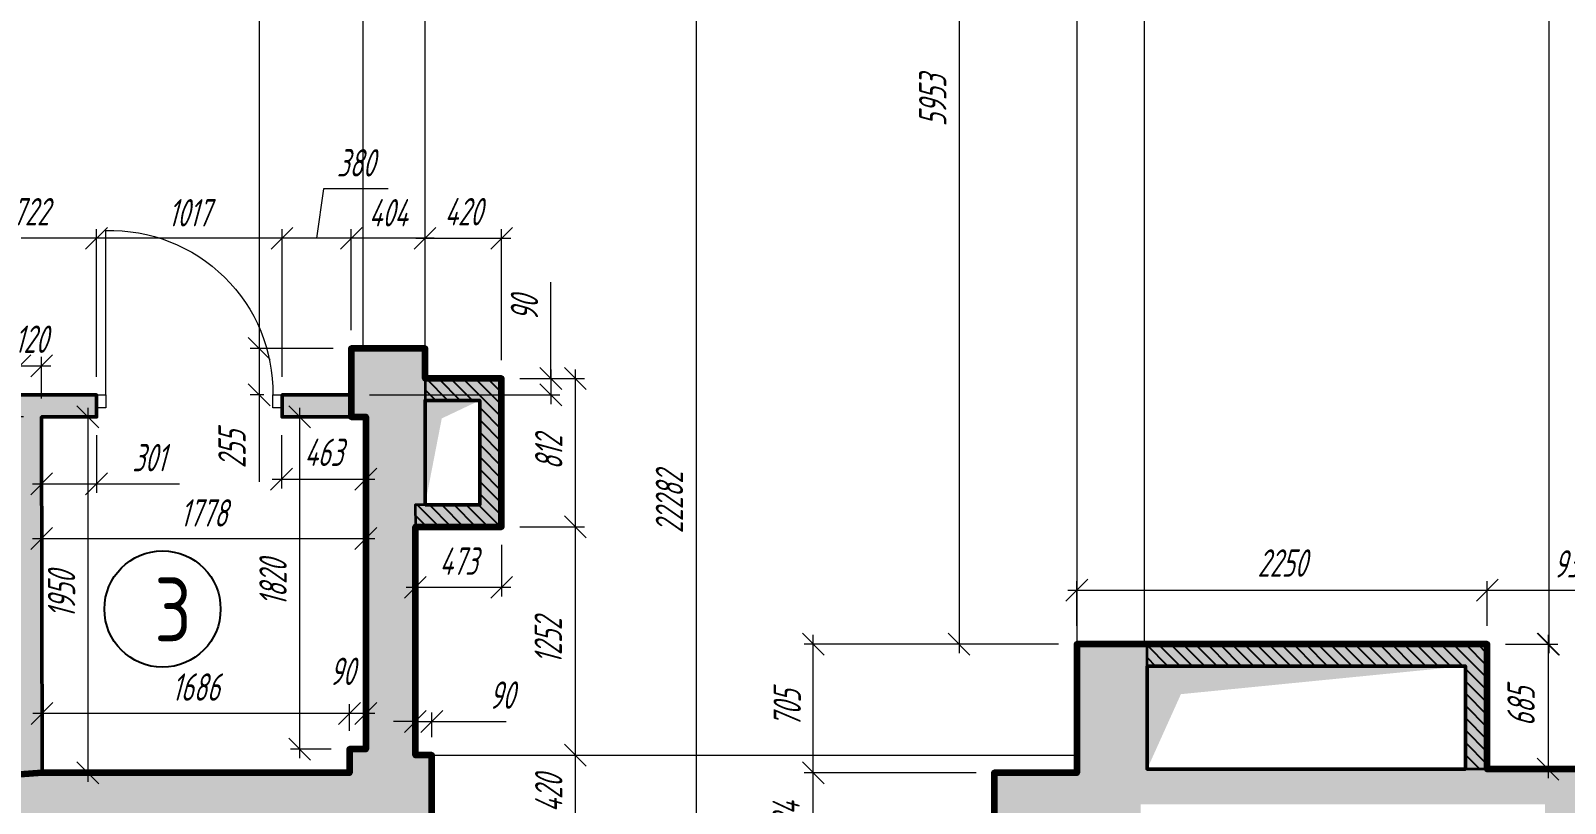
# Model space of a CAD drawing. Header units: millimetres. Extents: x -85477 to 745244, y -3684 to 128206.
# Drawn here: x 553729 to 562143, y 78386 to 82619 of the extents above; entities that cross this region are included whole.
import ezdxf

# ---------------------------------------------------------------- set-up
doc = ezdxf.new("R2010")
doc.units = ezdxf.units.MM
doc.linetypes.add('ACAD_ISO02W100', pattern=[15, 12, -3])
doc.layers.add('РАЗМЕРЫ', color=5, linetype='Continuous', lineweight=15)
doc.layers.add('СТЕНЫ 01', color=7, linetype='Continuous', lineweight=50)
doc.layers.add('ШТРИХОВКА', color=3, linetype='Continuous', transparency=0.5)
doc.styles.add('ism - 01', font='simplex.shx', dxfattribs={"width": 0.62, "oblique": 15, "height": 150})
doc.styles.add('TITLE', font='romant.shx', dxfattribs={"width": 0.8})
doc.dimstyles.new('ism - 01', dxfattribs={"dimtxt": 150, "dimasz": 120, "dimexe": 50, "dimexo": 100, "dimgap": 65, "dimtad": 1, "dimdec": 0, "dimtxsty": 'ism - 01', "dimblk": 'OBLIQUE', "dimcen": 0, "dimdle": 50, "dimadec": 0, "dimazin": 0, "dimtfac": 1, "dimtdec": 0, "dimtmove": 0, "dimatfit": 3, "dimldrblk": 'OBLIQUE', "dimfxl": 1, "dimlwd": -1, "dimlwe": -1, "dimarcsym": 0})

# ---------------------------------------------------------------- blocks, each defined once
blk = doc.blocks.new('_Oblique')
at = {"color": 0, "lineweight": -2}
blk.add_line((-0.5, -0.5), (0.5, 0.5), dxfattribs=at)
blk = doc.blocks.new('*D216')
at = {"layer": 'Defpoints', "color": 0}
for p in [(558020.1, 78553.3), (559012.3, 78553.3), (559012.3, 78029.3)]:
    blk.add_point(p, dxfattribs=at)
at = {"layer": 'РАЗМЕРЫ', "color": 0}
for p, q in [((558020.1, 77979.3), (558020.1, 78603.3)), ((558912.3, 78553.3), (557970.1, 78553.3)), ((558912.3, 78029.3), (557970.1, 78029.3))]:
    blk.add_line(p, q, dxfattribs=at)
at = {"layer": 'РАЗМЕРЫ', "color": 0, "xscale": 120, "yscale": 120, "zscale": 120}
for p, rotation in [((558020.1, 78553.3), 90), ((558020.1, 78029.3), 270)]:
    blk.add_blockref('_Oblique', p, dxfattribs=dict(at, rotation=rotation))
at = {"layer": 'РАЗМЕРЫ', "color": 0, "insert": (557871.2, 78291.3), "char_height": 150, "attachment_point": 5, "rotation": 90, "style": 'ism - 01'}
blk.add_mtext('524', dxfattribs=at)
blk = doc.blocks.new('*D217')
at = {"layer": 'Defpoints', "color": 0}
for p in [(558020.1, 79258.3), (559465.3, 79258.3), (559012.3, 78553.3)]:
    blk.add_point(p, dxfattribs=at)
at = {"layer": 'РАЗМЕРЫ', "color": 0}
for p, q in [((559365.3, 79258.3), (557970.1, 79258.3)), ((558020.1, 78503.3), (558020.1, 79308.3)), ((558912.3, 78553.3), (557970.1, 78553.3))]:
    blk.add_line(p, q, dxfattribs=at)
at = {"layer": 'РАЗМЕРЫ', "color": 0, "xscale": 120, "yscale": 120, "zscale": 120}
for p, rotation in [((558020.1, 79258.3), 90), ((558020.1, 78553.3), 270)]:
    blk.add_blockref('_Oblique', p, dxfattribs=dict(at, rotation=rotation))
at = {"layer": 'РАЗМЕРЫ', "color": 0, "insert": (557877, 78905.8), "char_height": 150, "attachment_point": 5, "rotation": 90, "style": 'ism - 01'}
blk.add_mtext('705', dxfattribs=at)
blk = doc.blocks.new('*D218')
at = {"layer": 'Defpoints', "color": 0}
for p in [(561715.3, 79553.6), (559465.3, 79258.3), (561715.3, 79258.3)]:
    blk.add_point(p, dxfattribs=at)
at = {"layer": 'РАЗМЕРЫ', "color": 0}
for p, q in [((559465.3, 79358.3), (559465.3, 79603.6)), ((561715.3, 79358.3), (561715.3, 79603.6)), ((559415.3, 79553.6), (561765.3, 79553.6))]:
    blk.add_line(p, q, dxfattribs=at)
at = {"layer": 'РАЗМЕРЫ', "color": 0, "xscale": 120, "yscale": 120, "zscale": 120, "rotation": 180}
blk.add_blockref('_Oblique', (559465.3, 79553.6), dxfattribs=at)
at = {"layer": 'РАЗМЕРЫ', "color": 0, "xscale": 120, "yscale": 120, "zscale": 120}
blk.add_blockref('_Oblique', (561715.3, 79553.6), dxfattribs=at)
at = {"layer": 'РАЗМЕРЫ', "color": 0, "insert": (560590.3, 79702.5), "char_height": 150, "attachment_point": 5, "style": 'ism - 01'}
blk.add_mtext('2250', dxfattribs=at)
blk = doc.blocks.new('*D219')
at = {"layer": 'Defpoints', "color": 0}
for p in [(562654.3, 79553.6), (561715.3, 79258.3), (562654.3, 78708.3)]:
    blk.add_point(p, dxfattribs=at)
at = {"layer": 'РАЗМЕРЫ', "color": 0}
for p, q in [((561715.3, 79358.3), (561715.3, 79603.6)), ((562654.3, 78808.3), (562654.3, 79603.6)), ((561665.3, 79553.6), (562704.3, 79553.6))]:
    blk.add_line(p, q, dxfattribs=at)
at = {"layer": 'РАЗМЕРЫ', "color": 0, "xscale": 120, "yscale": 120, "zscale": 120, "rotation": 180}
blk.add_blockref('_Oblique', (561715.3, 79553.6), dxfattribs=at)
at = {"layer": 'РАЗМЕРЫ', "color": 0, "xscale": 120, "yscale": 120, "zscale": 120}
blk.add_blockref('_Oblique', (562654.3, 79553.6), dxfattribs=at)
at = {"layer": 'РАЗМЕРЫ', "color": 0, "insert": (562184.8, 79697.9), "char_height": 150, "attachment_point": 5, "style": 'ism - 01'}
blk.add_mtext('939', dxfattribs=at)
blk = doc.blocks.new('*D220')
at = {"layer": 'Defpoints', "color": 0}
for p in [(561715.3, 79258.3), (561715.3, 78573.3), (562048.1, 78573.3)]:
    blk.add_point(p, dxfattribs=at)
at = {"layer": 'РАЗМЕРЫ', "color": 0}
for p, q in [((561815.3, 79258.3), (562098.1, 79258.3)), ((562048.1, 79308.3), (562048.1, 78523.3)), ((561815.3, 78573.3), (562098.1, 78573.3))]:
    blk.add_line(p, q, dxfattribs=at)
at = {"layer": 'РАЗМЕРЫ', "color": 0, "xscale": 120, "yscale": 120, "zscale": 120}
for p, rotation in [((562048.1, 79258.3), 90), ((562048.1, 78573.3), 270)]:
    blk.add_blockref('_Oblique', p, dxfattribs=dict(at, rotation=rotation))
at = {"layer": 'РАЗМЕРЫ', "color": 0, "insert": (561900.7, 78915.8), "char_height": 150, "attachment_point": 5, "rotation": 90, "style": 'ism - 01'}
blk.add_mtext('685', dxfattribs=at)
blk = doc.blocks.new('*D244')
at = {"layer": 'Defpoints', "color": 0}
for p in [(555928.3, 78649.3), (556715.5, 78649.3), (555928.3, 78229.3)]:
    blk.add_point(p, dxfattribs=at)
at = {"layer": 'РАЗМЕРЫ', "color": 0}
for p, q in [((556715.5, 78179.3), (556715.5, 78699.3)), ((556028.3, 78649.3), (556765.5, 78649.3)), ((556028.3, 78229.3), (556765.5, 78229.3))]:
    blk.add_line(p, q, dxfattribs=at)
at = {"layer": 'РАЗМЕРЫ', "color": 0, "xscale": 120, "yscale": 120, "zscale": 120}
for p, rotation in [((556715.5, 78649.3), 90), ((556715.5, 78229.3), 270)]:
    blk.add_blockref('_Oblique', p, dxfattribs=dict(at, rotation=rotation))
at = {"layer": 'РАЗМЕРЫ', "color": 0, "insert": (556569.7, 78439.3), "char_height": 150, "attachment_point": 5, "rotation": 90, "style": 'ism - 01'}
blk.add_mtext('420', dxfattribs=at)
blk = doc.blocks.new('*D245')
at = {"layer": 'Defpoints', "color": 0}
for p in [(555928.3, 78834.5), (555838.3, 78649.3), (555928.3, 78649.3)]:
    blk.add_point(p, dxfattribs=at)
at = {"layer": 'РАЗМЕРЫ', "color": 0}
for p, q in [((555838.3, 78834.5), (555718.3, 78834.5)), ((555838.3, 78749.3), (555838.3, 78884.5)), ((555838.3, 78834.5), (555928.3, 78834.5)), ((555928.3, 78749.3), (555928.3, 78884.5)), ((555928.3, 78834.5), (556335.8, 78834.5))]:
    blk.add_line(p, q, dxfattribs=at)
at = {"layer": 'РАЗМЕРЫ', "color": 0, "xscale": 120, "yscale": 120, "zscale": 120}
blk.add_blockref('_Oblique', (555838.3, 78834.5), dxfattribs=at)
at = {"layer": 'РАЗМЕРЫ', "color": 0, "xscale": 120, "yscale": 120, "zscale": 120, "rotation": 180}
blk.add_blockref('_Oblique', (555928.3, 78834.5), dxfattribs=at)
at = {"layer": 'РАЗМЕРЫ', "color": 0, "insert": (556312, 78978.9), "char_height": 150, "attachment_point": 5, "style": 'ism - 01'}
blk.add_mtext('90', dxfattribs=at)
blk = doc.blocks.new('*D246')
at = {"layer": 'Defpoints', "color": 0}
for p in [(556311.3, 79901.3), (556715.5, 79901.3), (555928.3, 78649.3)]:
    blk.add_point(p, dxfattribs=at)
at = {"layer": 'РАЗМЕРЫ', "color": 0}
for p, q in [((556715.5, 78599.3), (556715.5, 79951.3)), ((556411.3, 79901.3), (556765.5, 79901.3)), ((556028.3, 78649.3), (556765.5, 78649.3))]:
    blk.add_line(p, q, dxfattribs=at)
at = {"layer": 'РАЗМЕРЫ', "color": 0, "xscale": 120, "yscale": 120, "zscale": 120}
for p, rotation in [((556715.5, 79901.3), 90), ((556715.5, 78649.3), 270)]:
    blk.add_blockref('_Oblique', p, dxfattribs=dict(at, rotation=rotation))
at = {"layer": 'РАЗМЕРЫ', "color": 0, "insert": (556566.6, 79275.3), "char_height": 150, "attachment_point": 5, "rotation": 90, "style": 'ism - 01'}
blk.add_mtext('1252', dxfattribs=at)
blk = doc.blocks.new('*D247')
at = {"layer": 'Defpoints', "color": 0}
for p in [(555838.3, 79901.3), (556311.3, 79901.3), (556311.3, 79569.6)]:
    blk.add_point(p, dxfattribs=at)
at = {"layer": 'РАЗМЕРЫ', "color": 0}
for p, q in [((555838.3, 79801.3), (555838.3, 79519.6)), ((556311.3, 79801.3), (556311.3, 79519.6)), ((555788.3, 79569.6), (556361.3, 79569.6))]:
    blk.add_line(p, q, dxfattribs=at)
at = {"layer": 'РАЗМЕРЫ', "color": 0, "xscale": 120, "yscale": 120, "zscale": 120, "rotation": 180}
blk.add_blockref('_Oblique', (555838.3, 79569.6), dxfattribs=at)
at = {"layer": 'РАЗМЕРЫ', "color": 0, "xscale": 120, "yscale": 120, "zscale": 120}
blk.add_blockref('_Oblique', (556311.3, 79569.6), dxfattribs=at)
at = {"layer": 'РАЗМЕРЫ', "color": 0, "insert": (556074.8, 79712.7), "char_height": 150, "attachment_point": 5, "style": 'ism - 01'}
blk.add_mtext('473', dxfattribs=at)
blk = doc.blocks.new('*D248')
at = {"layer": 'Defpoints', "color": 0}
for p in [(556311.3, 80713.3), (556715.5, 80713.3), (556311.3, 79901.3)]:
    blk.add_point(p, dxfattribs=at)
at = {"layer": 'РАЗМЕРЫ', "color": 0}
for p, q in [((556411.3, 80713.3), (556765.5, 80713.3)), ((556715.5, 79851.3), (556715.5, 80763.3)), ((556411.3, 79901.3), (556765.5, 79901.3))]:
    blk.add_line(p, q, dxfattribs=at)
at = {"layer": 'РАЗМЕРЫ', "color": 0, "xscale": 120, "yscale": 120, "zscale": 120}
for p, rotation in [((556715.5, 80713.3), 90), ((556715.5, 79901.3), 270)]:
    blk.add_blockref('_Oblique', p, dxfattribs=dict(at, rotation=rotation))
at = {"layer": 'РАЗМЕРЫ', "color": 0, "insert": (556569.7, 80307.3), "char_height": 150, "attachment_point": 5, "rotation": 90, "style": 'ism - 01'}
blk.add_mtext('812', dxfattribs=at)
blk = doc.blocks.new('*D249')
at = {"layer": 'Defpoints', "color": 0}
for p in [(556311.3, 80713.3), (555487.3, 80623.3), (556580.8, 80623.3)]:
    blk.add_point(p, dxfattribs=at)
at = {"layer": 'РАЗМЕРЫ', "color": 0}
for p, q in [((556580.8, 80713.3), (556580.8, 81240.8)), ((556411.3, 80713.3), (556630.8, 80713.3)), ((556580.8, 80763.3), (556580.8, 80573.3)), ((555587.3, 80623.3), (556630.8, 80623.3))]:
    blk.add_line(p, q, dxfattribs=at)
at = {"layer": 'РАЗМЕРЫ', "color": 0, "xscale": 120, "yscale": 120, "zscale": 120}
for p, rotation in [((556580.8, 80713.3), 270), ((556580.8, 80623.3), 90)]:
    blk.add_blockref('_Oblique', p, dxfattribs=dict(at, rotation=rotation))
at = {"layer": 'РАЗМЕРЫ', "color": 0, "insert": (556436.5, 81097.1), "char_height": 150, "attachment_point": 5, "rotation": 90, "style": 'ism - 01'}
blk.add_mtext('90', dxfattribs=at)
blk = doc.blocks.new('*D250')
at = {"layer": 'Defpoints', "color": 0}
for p in [(556311.3, 81481.3), (555891.3, 80713.3), (556311.3, 80713.3)]:
    blk.add_point(p, dxfattribs=at)
at = {"layer": 'РАЗМЕРЫ', "color": 0}
for p, q in [((555891.3, 80813.3), (555891.3, 81531.3)), ((556311.3, 80813.3), (556311.3, 81531.3)), ((555841.3, 81481.3), (556361.3, 81481.3))]:
    blk.add_line(p, q, dxfattribs=at)
at = {"layer": 'РАЗМЕРЫ', "color": 0, "xscale": 120, "yscale": 120, "zscale": 120, "rotation": 180}
blk.add_blockref('_Oblique', (555891.3, 81481.3), dxfattribs=at)
at = {"layer": 'РАЗМЕРЫ', "color": 0, "xscale": 120, "yscale": 120, "zscale": 120}
blk.add_blockref('_Oblique', (556311.3, 81481.3), dxfattribs=at)
at = {"layer": 'РАЗМЕРЫ', "color": 0, "insert": (556101.3, 81627.1), "char_height": 150, "attachment_point": 5, "style": 'ism - 01'}
blk.add_mtext('420', dxfattribs=at)
blk = doc.blocks.new('*D251')
at = {"layer": 'Defpoints', "color": 0}
for p in [(555487.3, 81481.3), (555487.3, 80878.3), (555891.3, 80878.3)]:
    blk.add_point(p, dxfattribs=at)
at = {"layer": 'РАЗМЕРЫ', "color": 0}
for p, q in [((555487.3, 80978.3), (555487.3, 81531.3)), ((555891.3, 80978.3), (555891.3, 81531.3)), ((555941.3, 81481.3), (555437.3, 81481.3))]:
    blk.add_line(p, q, dxfattribs=at)
at = {"layer": 'РАЗМЕРЫ', "color": 0, "xscale": 120, "yscale": 120, "zscale": 120, "rotation": 180}
blk.add_blockref('_Oblique', (555487.3, 81481.3), dxfattribs=at)
at = {"layer": 'РАЗМЕРЫ', "color": 0, "xscale": 120, "yscale": 120, "zscale": 120}
blk.add_blockref('_Oblique', (555891.3, 81481.3), dxfattribs=at)
at = {"layer": 'РАЗМЕРЫ', "color": 0, "insert": (555689.3, 81621.3), "char_height": 150, "attachment_point": 5, "style": 'ism - 01'}
blk.add_mtext('404', dxfattribs=at)
blk = doc.blocks.new('*D252')
at = {"layer": 'Defpoints', "color": 0}
for p in [(555107.3, 81481.3), (555487.3, 80878.3), (555107.3, 80623.3)]:
    blk.add_point(p, dxfattribs=at)
at = {"layer": 'РАЗМЕРЫ', "color": 0}
for p, q in [((555335.2, 81751.7), (555297.3, 81481.3)), ((555688.5, 81751.7), (555335.2, 81751.7)), ((555107.3, 80723.3), (555107.3, 81531.3)), ((555487.3, 80978.3), (555487.3, 81531.3)), ((555537.3, 81481.3), (555057.3, 81481.3))]:
    blk.add_line(p, q, dxfattribs=at)
at = {"layer": 'РАЗМЕРЫ', "color": 0, "xscale": 120, "yscale": 120, "zscale": 120, "rotation": 180}
blk.add_blockref('_Oblique', (555107.3, 81481.3), dxfattribs=at)
at = {"layer": 'РАЗМЕРЫ', "color": 0, "xscale": 120, "yscale": 120, "zscale": 120}
blk.add_blockref('_Oblique', (555487.3, 81481.3), dxfattribs=at)
at = {"layer": 'РАЗМЕРЫ', "color": 0, "insert": (555511.8, 81894.8), "char_height": 150, "attachment_point": 5, "style": 'ism - 01'}
blk.add_mtext('380', dxfattribs=at)
blk = doc.blocks.new('*D253')
at = {"layer": 'Defpoints', "color": 0}
for p in [(554090.6, 81481.3), (554090.6, 80623.3), (555107.3, 80623.3)]:
    blk.add_point(p, dxfattribs=at)
at = {"layer": 'РАЗМЕРЫ', "color": 0}
for p, q in [((554090.6, 80723.3), (554090.6, 81531.3)), ((555107.3, 80723.3), (555107.3, 81531.3)), ((555157.3, 81481.3), (554040.6, 81481.3))]:
    blk.add_line(p, q, dxfattribs=at)
at = {"layer": 'РАЗМЕРЫ', "color": 0, "xscale": 120, "yscale": 120, "zscale": 120, "rotation": 180}
blk.add_blockref('_Oblique', (554090.6, 81481.3), dxfattribs=at)
at = {"layer": 'РАЗМЕРЫ', "color": 0, "xscale": 120, "yscale": 120, "zscale": 120}
blk.add_blockref('_Oblique', (555107.3, 81481.3), dxfattribs=at)
at = {"layer": 'РАЗМЕРЫ', "color": 0, "insert": (554599, 81621.3), "char_height": 150, "attachment_point": 5, "style": 'ism - 01'}
blk.add_mtext('1017', dxfattribs=at)
blk = doc.blocks.new('*D254')
at = {"layer": 'Defpoints', "color": 0}
for p in [(553368.3, 81481.3), (553368.3, 80623.3), (554090.6, 80623.3)]:
    blk.add_point(p, dxfattribs=at)
at = {"layer": 'РАЗМЕРЫ', "color": 0}
for p, q in [((553368.3, 80723.3), (553368.3, 81531.3)), ((554090.6, 80723.3), (554090.6, 81531.3)), ((554140.6, 81481.3), (553318.3, 81481.3))]:
    blk.add_line(p, q, dxfattribs=at)
at = {"layer": 'РАЗМЕРЫ', "color": 0, "xscale": 120, "yscale": 120, "zscale": 120, "rotation": 180}
blk.add_blockref('_Oblique', (553368.3, 81481.3), dxfattribs=at)
at = {"layer": 'РАЗМЕРЫ', "color": 0, "xscale": 120, "yscale": 120, "zscale": 120}
blk.add_blockref('_Oblique', (554090.6, 81481.3), dxfattribs=at)
at = {"layer": 'РАЗМЕРЫ', "color": 0, "insert": (553729.5, 81627.1), "char_height": 150, "attachment_point": 5, "style": 'ism - 01'}
blk.add_mtext('722', dxfattribs=at)
blk = doc.blocks.new('*D303')
at = {"layer": 'Defpoints', "color": 0}
for p in [(555551.3, 85209.3), (554981.9, 80878.3), (555487.3, 80878.3)]:
    blk.add_point(p, dxfattribs=at)
at = {"layer": 'РАЗМЕРЫ', "color": 0}
for p, q in [((554981.9, 85259.3), (554981.9, 80828.3)), ((555451.3, 85209.3), (554931.9, 85209.3)), ((555387.3, 80878.3), (554931.9, 80878.3))]:
    blk.add_line(p, q, dxfattribs=at)
at = {"layer": 'РАЗМЕРЫ', "color": 0, "xscale": 120, "yscale": 120, "zscale": 120}
for p, rotation in [((554981.9, 85209.3), 90), ((554981.9, 80878.3), 270)]:
    blk.add_blockref('_Oblique', p, dxfattribs=dict(at, rotation=rotation))
at = {"layer": 'РАЗМЕРЫ', "color": 0, "insert": (554838.8, 83043.8), "char_height": 150, "attachment_point": 5, "rotation": 90, "style": 'ism - 01'}
blk.add_mtext('4331', dxfattribs=at)
blk = doc.blocks.new('*D304')
at = {"layer": 'Defpoints', "color": 0}
for p in [(555487.3, 80878.3), (554981.9, 80623.3), (555107.3, 80623.3)]:
    blk.add_point(p, dxfattribs=at)
at = {"layer": 'РАЗМЕРЫ', "color": 0}
for p, q in [((555387.3, 80878.3), (554931.9, 80878.3)), ((554981.9, 80928.3), (554981.9, 80623.3)), ((555007.3, 80623.3), (554931.9, 80623.3)), ((554981.9, 80623.3), (554981.9, 80148))]:
    blk.add_line(p, q, dxfattribs=at)
at = {"layer": 'РАЗМЕРЫ', "color": 0, "xscale": 120, "yscale": 120, "zscale": 120}
for p, rotation in [((554981.9, 80878.3), 90), ((554981.9, 80623.3), 270)]:
    blk.add_blockref('_Oblique', p, dxfattribs=dict(at, rotation=rotation))
at = {"layer": 'РАЗМЕРЫ', "color": 0, "insert": (554833, 80325.7), "char_height": 150, "attachment_point": 5, "rotation": 90, "style": 'ism - 01'}
blk.add_mtext('255', dxfattribs=at)
blk = doc.blocks.new('*D305')
at = {"layer": 'Defpoints', "color": 0}
for p in [(559432.3, 85211.3), (558819.1, 79258.3), (559465.3, 79258.3)]:
    blk.add_point(p, dxfattribs=at)
at = {"layer": 'РАЗМЕРЫ', "color": 0}
for p, q in [((558819.1, 85261.3), (558819.1, 79208.3)), ((559332.3, 85211.3), (558769.1, 85211.3)), ((559365.3, 79258.3), (558769.1, 79258.3))]:
    blk.add_line(p, q, dxfattribs=at)
at = {"layer": 'РАЗМЕРЫ', "color": 0, "xscale": 120, "yscale": 120, "zscale": 120}
for p, rotation in [((558819.1, 85211.3), 90), ((558819.1, 79258.3), 270)]:
    blk.add_blockref('_Oblique', p, dxfattribs=dict(at, rotation=rotation))
at = {"layer": 'РАЗМЕРЫ', "color": 0, "insert": (558674.8, 82234.8), "char_height": 150, "attachment_point": 5, "rotation": 90, "style": 'ism - 01'}
blk.add_mtext('5953', dxfattribs=at)
blk = doc.blocks.new('*D528')
at = {"layer": 'Defpoints', "color": 0}
for p in [(559071.3, 91175.3), (557377.1, 68893.3), (558470.3, 68893.3)]:
    blk.add_point(p, dxfattribs=at)
at = {"layer": 'РАЗМЕРЫ', "color": 0, "linetype": 'Continuous'}
for p, q in [((557377.1, 91225.3), (557377.1, 68843.3)), ((558971.3, 91175.3), (557327.1, 91175.3)), ((558370.3, 68893.3), (557327.1, 68893.3))]:
    blk.add_line(p, q, dxfattribs=at)
at = {"layer": 'РАЗМЕРЫ', "color": 0, "xscale": 120, "yscale": 120, "zscale": 120}
for p, rotation in [((557377.1, 91175.3), 90), ((557377.1, 68893.3), 270)]:
    blk.add_blockref('_Oblique', p, dxfattribs=dict(at, rotation=rotation))
at = {"layer": 'РАЗМЕРЫ', "color": 0, "insert": (557231.3, 80034.3), "char_height": 150, "attachment_point": 5, "rotation": 90, "style": 'ism - 01'}
blk.add_mtext('22282', dxfattribs=at)
blk = doc.blocks.new('*D607')
at = {"layer": 'Defpoints', "color": 0}
for p in [(555237.9, 80503.3), (555204, 78683.3), (555477.3, 78683.3)]:
    blk.add_point(p, dxfattribs=at)
at = {"layer": 'РАЗМЕРЫ', "color": 0, "linetype": 'Continuous'}
for p, q in [((555204, 80553.3), (555204, 78633.3)), ((555137.9, 80503.3), (555154, 80503.3)), ((555377.3, 78683.3), (555154, 78683.3))]:
    blk.add_line(p, q, dxfattribs=at)
at = {"layer": 'РАЗМЕРЫ', "color": 0, "xscale": 120, "yscale": 120, "zscale": 120}
for p, rotation in [((555204, 80503.3), 90), ((555204, 78683.3), 270)]:
    blk.add_blockref('_Oblique', p, dxfattribs=dict(at, rotation=rotation))
at = {"layer": 'РАЗМЕРЫ', "color": 0, "insert": (555058.2, 79593.3), "char_height": 150, "attachment_point": 5, "rotation": 90, "style": 'ism - 01'}
blk.add_mtext('1820', dxfattribs=at)
blk = doc.blocks.new('*D608')
at = {"layer": 'Defpoints', "color": 0}
for p in [(555477.3, 78878.7), (555477.3, 78682.9), (555567, 78683.3)]:
    blk.add_point(p, dxfattribs=at)
at = {"layer": 'РАЗМЕРЫ', "color": 0, "linetype": 'Continuous'}
for p, q in [((555477.3, 78782.9), (555477.3, 78928.7)), ((555567, 78783.3), (555567, 78928.7)), ((555617, 78878.7), (555427.3, 78878.7))]:
    blk.add_line(p, q, dxfattribs=at)
at = {"layer": 'РАЗМЕРЫ', "color": 0, "xscale": 120, "yscale": 120, "zscale": 120}
blk.add_blockref('_Oblique', (555477.3, 78878.7), dxfattribs=at)
at = {"layer": 'РАЗМЕРЫ', "color": 0, "xscale": 120, "yscale": 120, "zscale": 120, "rotation": 180}
blk.add_blockref('_Oblique', (555567, 78878.7), dxfattribs=at)
at = {"layer": 'РАЗМЕРЫ', "color": 0, "insert": (555437, 79109.5), "char_height": 150, "attachment_point": 5, "style": 'ism - 01'}
blk.add_mtext('90', dxfattribs=at)
blk = doc.blocks.new('*D609')
at = {"layer": 'Defpoints', "color": 0}
for p in [(553791.3, 78878.7), (553791.3, 78681.2), (555477.3, 78682.9)]:
    blk.add_point(p, dxfattribs=at)
at = {"layer": 'РАЗМЕРЫ', "color": 0, "linetype": 'Continuous'}
for p, q in [((553791.3, 78781.2), (553791.3, 78928.7)), ((555477.3, 78782.9), (555477.3, 78928.7)), ((555527.3, 78878.7), (553741.3, 78878.7))]:
    blk.add_line(p, q, dxfattribs=at)
at = {"layer": 'РАЗМЕРЫ', "color": 0, "xscale": 120, "yscale": 120, "zscale": 120, "rotation": 180}
blk.add_blockref('_Oblique', (553791.3, 78878.7), dxfattribs=at)
at = {"layer": 'РАЗМЕРЫ', "color": 0, "xscale": 120, "yscale": 120, "zscale": 120}
blk.add_blockref('_Oblique', (555477.3, 78878.7), dxfattribs=at)
at = {"layer": 'РАЗМЕРЫ', "color": 0, "insert": (554634.3, 79023), "char_height": 150, "attachment_point": 5, "style": 'ism - 01'}
blk.add_mtext('1686', dxfattribs=at)
blk = doc.blocks.new('*D610')
at = {"layer": 'Defpoints', "color": 0}
for p in [(553789.5, 80503), (554090.6, 80503.3), (554090.6, 80136.7)]:
    blk.add_point(p, dxfattribs=at)
at = {"layer": 'РАЗМЕРЫ', "color": 0, "linetype": 'Continuous'}
for p, q in [((553789.5, 80403), (553789.5, 80086.7)), ((554090.6, 80403.3), (554090.6, 80086.7)), ((553739.5, 80136.7), (554090.6, 80136.7)), ((554090.6, 80136.7), (554545.2, 80136.7))]:
    blk.add_line(p, q, dxfattribs=at)
at = {"layer": 'РАЗМЕРЫ', "color": 0, "xscale": 120, "yscale": 120, "zscale": 120, "rotation": 180}
blk.add_blockref('_Oblique', (553789.5, 80136.7), dxfattribs=at)
at = {"layer": 'РАЗМЕРЫ', "color": 0, "xscale": 120, "yscale": 120, "zscale": 120}
blk.add_blockref('_Oblique', (554090.6, 80136.7), dxfattribs=at)
at = {"layer": 'РАЗМЕРЫ', "color": 0, "insert": (554377.9, 80279.8), "char_height": 150, "attachment_point": 5, "style": 'ism - 01'}
blk.add_mtext('301', dxfattribs=at)
blk = doc.blocks.new('*D611')
at = {"layer": 'Defpoints', "color": 0}
for p in [(555104, 80503.3), (555567, 80503.3), (555567, 80161.7)]:
    blk.add_point(p, dxfattribs=at)
at = {"layer": 'РАЗМЕРЫ', "color": 0, "linetype": 'Continuous'}
for p, q in [((555104, 80403.3), (555104, 80111.7)), ((555567, 80403.3), (555567, 80111.7)), ((555054, 80161.7), (555617, 80161.7))]:
    blk.add_line(p, q, dxfattribs=at)
at = {"layer": 'РАЗМЕРЫ', "color": 0, "xscale": 120, "yscale": 120, "zscale": 120, "rotation": 180}
blk.add_blockref('_Oblique', (555104, 80161.7), dxfattribs=at)
at = {"layer": 'РАЗМЕРЫ', "color": 0, "xscale": 120, "yscale": 120, "zscale": 120}
blk.add_blockref('_Oblique', (555567, 80161.7), dxfattribs=at)
at = {"layer": 'РАЗМЕРЫ', "color": 0, "insert": (555335.5, 80309.1), "char_height": 150, "attachment_point": 5, "style": 'ism - 01'}
blk.add_mtext('463', dxfattribs=at)
blk = doc.blocks.new('*D612')
at = {"layer": 'Defpoints', "color": 0}
for p in [(553789.5, 80503.3), (553602.4, 78543.3), (553669.5, 78543.3)]:
    blk.add_point(p, dxfattribs=at)
at = {"layer": 'РАЗМЕРЫ', "color": 0, "linetype": 'Continuous'}
for p, q in [((553602.4, 80553.3), (553602.4, 78493.3)), ((553689.5, 80503.3), (553552.4, 80503.3)), ((553569.5, 78543.3), (553552.4, 78543.3))]:
    blk.add_line(p, q, dxfattribs=at)
at = {"layer": 'РАЗМЕРЫ', "color": 0, "xscale": 120, "yscale": 120, "zscale": 120}
for p, rotation in [((553602.4, 80503.3), 90), ((553602.4, 78543.3), 270)]:
    blk.add_blockref('_Oblique', p, dxfattribs=dict(at, rotation=rotation))
at = {"layer": 'РАЗМЕРЫ', "color": 0, "insert": (553453.7, 79315.9), "char_height": 150, "attachment_point": 5, "rotation": 90, "style": 'ism - 01'}
blk.add_mtext('1960', dxfattribs=at)
blk = doc.blocks.new('*D616')
at = {"layer": 'Defpoints', "color": 0}
for p in [(553789.5, 80503), (553791.5, 78553.2), (554042.8, 78553.2)]:
    blk.add_point(p, dxfattribs=at)
at = {"layer": 'РАЗМЕРЫ', "color": 0, "linetype": 'Continuous'}
for p, q in [((554042.8, 80553), (554042.8, 78503.2)), ((553889.5, 80503), (554092.8, 80503)), ((553891.5, 78553.2), (554092.8, 78553.2))]:
    blk.add_line(p, q, dxfattribs=at)
at = {"layer": 'РАЗМЕРЫ', "color": 0, "xscale": 120, "yscale": 120, "zscale": 120}
for p, rotation in [((554042.8, 80503), 90), ((554042.8, 78553.2), 270)]:
    blk.add_blockref('_Oblique', p, dxfattribs=dict(at, rotation=rotation))
at = {"layer": 'РАЗМЕРЫ', "color": 0, "insert": (553898.5, 79528.1), "char_height": 150, "attachment_point": 5, "rotation": 90, "style": 'ism - 01'}
blk.add_mtext('1950', dxfattribs=at)
blk = doc.blocks.new('*D716')
at = {"layer": 'Defpoints', "color": 0}
for p in [(553789.5, 80783), (553669.5, 80503.3), (553789.5, 80503.5)]:
    blk.add_point(p, dxfattribs=at)
at = {"layer": 'РАЗМЕРЫ', "color": 0}
for p, q in [((553619.5, 80783), (553839.5, 80783)), ((553669.5, 80603.3), (553669.5, 80833)), ((553789.5, 80603.5), (553789.5, 80833))]:
    blk.add_line(p, q, dxfattribs=at)
at = {"layer": 'РАЗМЕРЫ', "color": 0, "xscale": 120, "yscale": 120, "zscale": 120}
blk.add_blockref('_Oblique', (553669.5, 80783), dxfattribs=at)
at = {"layer": 'РАЗМЕРЫ', "color": 0, "xscale": 120, "yscale": 120, "zscale": 120, "rotation": 180}
blk.add_blockref('_Oblique', (553789.5, 80783), dxfattribs=at)
at = {"layer": 'РАЗМЕРЫ', "color": 0, "insert": (553731.7, 80928.8), "char_height": 150, "attachment_point": 5, "style": 'ism - 01'}
blk.add_mtext('120', dxfattribs=at)
blk = doc.blocks.new('*D760')
at = {"layer": 'Defpoints', "color": 0}
for p in [(553789.5, 80503), (555567, 80503), (555567, 79837)]:
    blk.add_point(p, dxfattribs=at)
at = {"layer": 'РАЗМЕРЫ', "color": 0}
for p, q in [((553789.5, 80403), (553789.5, 79787)), ((555567, 80403), (555567, 79787)), ((553739.5, 79837), (555617, 79837))]:
    blk.add_line(p, q, dxfattribs=at)
at = {"layer": 'РАЗМЕРЫ', "color": 0, "xscale": 120, "yscale": 120, "zscale": 120, "rotation": 180}
blk.add_blockref('_Oblique', (553789.5, 79837), dxfattribs=at)
at = {"layer": 'РАЗМЕРЫ', "color": 0, "xscale": 120, "yscale": 120, "zscale": 120}
blk.add_blockref('_Oblique', (555567, 79837), dxfattribs=at)
at = {"layer": 'РАЗМЕРЫ', "color": 0, "insert": (554678.2, 79977), "char_height": 150, "attachment_point": 5, "style": 'ism - 01'}
blk.add_mtext('1778', dxfattribs=at)
blk = doc.blocks.new('*D763')
at = {"layer": 'Defpoints', "color": 0}
for p in [(562321.3, 91173.3), (561715.3, 79258.3), (562052, 79258.3)]:
    blk.add_point(p, dxfattribs=at)
at = {"layer": 'РАЗМЕРЫ', "color": 0}
for p, q in [((562052, 91223.3), (562052, 79208.3)), ((562221.3, 91173.3), (562002, 91173.3)), ((561815.3, 79258.3), (562102, 79258.3))]:
    blk.add_line(p, q, dxfattribs=at)
at = {"layer": 'РАЗМЕРЫ', "color": 0, "xscale": 120, "yscale": 120, "zscale": 120}
for p, rotation in [((562052, 91173.3), 90), ((562052, 79258.3), 270)]:
    blk.add_blockref('_Oblique', p, dxfattribs=dict(at, rotation=rotation))
at = {"layer": 'РАЗМЕРЫ', "color": 0, "insert": (561907.6, 85215.8), "char_height": 150, "attachment_point": 5, "rotation": 90, "style": 'ism - 01'}
blk.add_mtext('11915', dxfattribs=at)

msp = doc.modelspace()

# ---------------------------------------------------------------- hatches: boundary and pattern name
h = msp.add_hatch()
h.set_pattern_fill('ANSI31', color=4, scale=15, angle=90, style=0)
h.paths.add_polyline_path([(555891.3, 80713.3), (555891.3, 80593.3), (556191.3, 80593.3), (556191.3, 80021.3), (555837.2, 80021.3), (555838.3, 79901.3), (556311.3, 79901.3), (556311.3, 80713.3)])
h = msp.add_hatch()
h.set_pattern_fill('ANSI31', color=4, scale=15, angle=90, style=0)
h.paths.add_polyline_path([(559850.3, 79138.3), (559850.3, 79258.3), (561715.3, 79258.3), (561715.3, 78573.3), (561595.3, 78573.3), (561595.3, 79138.3)])
at = {"layer": 'ШТРИХОВКА', "true_color": 0x000000}
h = msp.add_hatch(dxfattribs=at)
h.set_pattern_fill('ANSI35', color=18, scale=25)
h.paths.add_polyline_path([(555891.3, 80021.3), (556191.3, 80021.3), (556191.3, 80593.3), (555891.3, 80593.3)], flags=16)
h.paths.add_polyline_path([(552264.3, 76160.3), (551980.3, 76160.3), (551980.3, 75600.3), (552264.3, 75600.3)], flags=16)
h.paths.add_polyline_path([(550296.2, 68894.3), (551291.3, 68894.3), (551291.3, 75600.3), (551591.3, 75600.3), (551591.3, 79553.3), (551342.3, 79553.3), (551342.3, 91189.3), (550296.2, 91189.4), (550296.2, 91609.4), (552894.3, 91609.4), (552894.3, 91189.3), (551742.3, 91189.3), (551742.3, 86690.3), (552099.3, 86690.3), (552099.3, 86047.3), (552199.3, 86047.3), (552199.3, 85233.3), (552054.3, 85233.3), (552054.3, 84078.3), (551609.3, 84078.3), (551609.3, 80623.3), (552354.3, 80623.3), (552354.3, 80503.3), (551609.3, 80503.3), (551609.3, 79978.3), (552239.9, 79978.3), (552239.9, 79553.3), (552039.5, 79553.3), (552039.5, 78543.3), (553669.5, 78543.3), (553669.5, 80503.3), (553368.3, 80503.3), (553368.3, 80623.3), (554090.6, 80623.3), (554090.6, 80503.3), (553789.5, 80503), (553791.5, 78553.2), (555477.3, 78553.2), (555477.3, 78683.3), (555567, 78683.3), (555567, 80503.3), (555487.3, 80503.3), (555487.3, 80503.3), (555107.3, 80503.3), (555107.3, 80623.3), (555487.3, 80623.3), (555487.3, 80878.3), (555891.3, 80878.3), (555891.3, 80713.3), (556311.3, 80713.3), (556311.3, 79901.3), (555838.3, 79901.3), (555838.3, 78649.3), (555928.3, 78649.3), (555928.3, 78229.3), (551980.3, 78229.3), (551980.3, 76280.3), (552384.3, 76280.3), (552384.3, 75480.3), (552186.3, 75480.3), (552186.3, 75210.3), (551591.3, 75210.3), (551591.3, 70568.3), (552029.3, 70568.3), (552029.3, 69418.3), (552179.3, 69418.3), (552179.3, 68894.3), (552469.3, 68894.3), (552522.8, 68360.3), (550296.2, 68360.3)])
h = msp.add_hatch(dxfattribs=at)
h.set_pattern_fill('ANSI35', color=18, scale=25)
h.paths.add_polyline_path([(559850.3, 79138.3), (561595.3, 79138.3), (561595.3, 78573.3), (559850.3, 78573.3)], flags=16)
h.paths.add_polyline_path([(564100.5, 68897.9), (564100.5, 68358.3), (561664.3, 68358.3), (561664.3, 68898.3), (561946.3, 68898.3), (561946.3, 75274.3), (562056.3, 75274.3), (562056.3, 75850.3), (559863.3, 75850.3), (559863.3, 76524.3), (559167.3, 76524.3), (559167.3, 76027.3), (558767.3, 76027.3), (558767.3, 76834.3), (559012.3, 76834.3), (559012.3, 77019.3), (559152.3, 77019.3), (559152.3, 76869.3), (559197.3, 76869.3), (559197.3, 76741.3), (560320.3, 76741.3), (560320.3, 76581.3), (560062.3, 76581.3), (560062.3, 76031.3), (562027.3, 76031.2), (562027.3, 76581.5), (561582.8, 76581), (561582.8, 76831.5), (562028.6, 76831.2), (562030.8, 78381.3), (559815.3, 78381.3), (559815.3, 78259.3), (559147.3, 78259.3), (559147.3, 78029.3), (559012.3, 78029.3), (559012.3, 78553.3), (559465.3, 78553.3), (559465.3, 79258.3), (561715.3, 79258.3), (561715.3, 78573.3), (562654.3, 78573.3), (562654.3, 78708.3), (562754.3, 78708.3), (562754.3, 86108.3), (562696.3, 86108.3), (562696.3, 86738.3), (562719.3, 86738.3), (562719.3, 91173.3), (562321.3, 91173.3), (562321.3, 91609.3), (564100.5, 91609.3), (564100.5, 91189.3), (563054.3, 91189.3), (563054.3, 78288.3), (562654.3, 78288.3), (562654.3, 78335.9), (562279.3, 78336.8), (562279.3, 75850.3), (562177.8, 75850.3), (562177.8, 75274.3), (562246.3, 75274.3), (562246.3, 68902.8)])
at = {"layer": 'ШТРИХОВКА', "true_color": 0x636466}
h = msp.add_hatch(color=251, dxfattribs=at)
h.dxf.hatch_style = 1
h.paths.add_polyline_path([(555891.3, 80021.3), (555983.2, 80494.8), (556191.3, 80593.3), (555891.3, 80593.3)])
h = msp.add_hatch(color=251, dxfattribs=at)
h.dxf.hatch_style = 1
h.paths.add_polyline_path([(559850.3, 78573.3), (560035.5, 78984.1), (561595.3, 79138.3), (559850.3, 79138.3)])

# ---------------------------------------------------------------- linework, layer by layer
at = {"color": 4, "lineweight": 35}
for points in [[(555891.3, 80713.3), (555891.3, 80593.3), (556191.3, 80593.3), (556191.3, 80021.3), (555837.2, 80021.3), (555838.3, 79901.3), (556311.3, 79901.3), (556311.3, 80713.3), (555891.3, 80713.3)], [(559850.3, 79138.3), (559850.3, 79258.3), (561715.3, 79258.3), (561715.3, 78573.3), (561595.3, 78573.3), (561595.3, 79138.3), (559850.3, 79138.3)]]:
    msp.add_lwpolyline(points, dxfattribs=at)
msp.add_circle((554452.2, 79450.4), 318.6)
at = {"layer": 'РАЗМЕРЫ', "color": 1, "lineweight": 100, "ltscale": 5}
for points in [[(552894.3, 91446.3), (554374.3, 91446.3), (554374.3, 91166.3), (556567.3, 91166.3), (556567.3, 91443.3), (559071.3, 91443.3), (559071.3, 91175.3), (560233.3, 91175.3), (560233.3, 91455.3), (562321.3, 91455.3), (562321.3, 91173.3), (562719.3, 91173.3), (562754.3, 78708.3), (562654.3, 78708.3), (562654.3, 78573.3), (561715.3, 78573.3), (561715.3, 79258.3), (559465.3, 79258.3), (559465.3, 78553.3), (559012.3, 78553.3), (559012.3, 78259.3)], [(555928.3, 78229.3), (555928.3, 78649.3), (555838.3, 78649.3), (555838.3, 79901.3), (556311.3, 79901.3), (556311.3, 80713.3), (555891.3, 80713.3), (555891.3, 80878.3), (555487.3, 80878.3), (555487.3, 80623.3), (555487.3, 80623.3), (555487.3, 80503.3), (555487.3, 80503.3), (555487.3, 80503), (555567, 80503), (555567, 78683.3), (555477.3, 78683.3), (555477.3, 78553.6), (553791.5, 78553.6), (553791.5, 78553.6), (553791.5, 78553.6), (553791.5, 78553.6), (553669.5, 78543.3)]]:
    msp.add_lwpolyline(points, dxfattribs=at)
at = {"layer": 'РАЗМЕРЫ', "color": 0, "linetype": 'ACAD_ISO02W100', "ltscale": 0.5}
for points in [[(555551.3, 85209.3), (555551.3, 80878.3), (555891.3, 80878.3), (555891.3, 85209.3)], [(559465.3, 85211.3), (559465.3, 79258.3), (559836.3, 79258.3), (559836.3, 85211.3)], [(555928.3, 78649.3), (559465.3, 78649.3), (559465.3, 78553.3), (559012.3, 78553.3), (559012.3, 78229.3), (555928.3, 78229.3)]]:
    msp.add_lwpolyline(points, close=True, dxfattribs=at)
at = {"layer": 'РАЗМЕРЫ', "color": 30}
msp.add_lwpolyline([(554140.6, 80623.3), (554140.6, 81523.3, -0.427282), (555057.3, 80623.3)], format="xyb", dxfattribs=at)
at = {"layer": 'РАЗМЕРЫ', "color": 0, "ltscale": 0.5}
msp.add_lwpolyline([(553368.3, 80623.3), (554090.6, 80623.3), (554090.6, 80503.3), (553789.5, 80503), (553791.5, 78553.2), (555477.3, 78553.2), (555477.3, 78683.3), (555567, 78683.3), (555567, 80503.3), (555487.3, 80503.3), (555487.3, 80503.3), (555107.3, 80503.3), (555107.3, 80623.3), (555487.3, 80623.3), (555487.3, 80878.3), (555891.3, 80878.3), (555891.3, 80713.3), (556311.3, 80713.3), (556311.3, 79901.3), (555838.3, 79901.3), (555838.3, 78649.3), (555928.3, 78649.3), (555928.3, 78229.3)], dxfattribs=at)
at = {"layer": 'РАЗМЕРЫ', "color": 30}
for points in [[(554090.6, 80623.3), (554140.6, 80623.3), (554140.6, 80553.3), (554090.6, 80553.3)], [(555057.3, 80623.3), (555107.3, 80623.3), (555107.3, 80553.3), (555057.3, 80553.3)]]:
    msp.add_lwpolyline(points, close=True, dxfattribs=at)
at = {"layer": 'СТЕНЫ 01'}
for points in [[(564100.5, 91609.3), (562321.3, 91609.3), (562321.3, 91173.3), (562719.3, 91173.3), (562719.3, 86738.3), (562696.3, 86738.3), (562696.3, 86108.3), (562754.3, 86108.3), (562754.3, 78708.3), (562654.3, 78708.3), (562654.3, 78573.3), (561715.3, 78573.3), (561715.3, 79258.3), (559465.3, 79258.3), (559465.3, 78553.3), (559012.3, 78553.3), (559012.3, 78029.3)], [(553368.3, 80623.3), (554090.6, 80623.3), (554090.6, 80503.3), (553789.5, 80503.3), (553791.5, 78552.3), (555477.3, 78553.6), (555477.3, 78682.9), (555567, 78683.3), (555567, 80503.3), (555487.3, 80503.3), (555487.3, 80503.3), (555107.3, 80503.3), (555107.3, 80623.3), (555487.3, 80623.3), (555487.3, 80878.3), (555891.3, 80878.3), (555891.3, 80713.3), (556311.3, 80713.3), (556311.3, 79901.3), (555838.3, 79901.3), (555838.3, 78649.3), (555928.3, 78649.3), (555928.3, 78229.3)]]:
    msp.add_lwpolyline(points, dxfattribs=at)
for points in [[(555891.3, 80021.3), (556191.3, 80021.3), (556191.3, 80593.3), (555891.3, 80593.3)], [(559850.3, 79138.3), (561595.3, 79138.3), (561595.3, 78573.3), (559850.3, 78573.3)]]:
    msp.add_lwpolyline(points, close=True, dxfattribs=at)

# ---------------------------------------------------------------- texts
at = {"color": 0, "lineweight": 25, "insert": (554407.1, 79623.1), "char_height": 350, "attachment_point": 1, "style": 'TITLE'}
msp.add_mtext_dynamic_manual_height_columns('3', width=6363.628, gutter_width=1500, heights=[0], dxfattribs=at).dxf.set("width", 4666.331)

# ---------------------------------------------------------------- dimensions: what is measured, and where the dimension line sits
at = {"layer": 'РАЗМЕРЫ', "color": 6}
for base, p1, p2, override, picture, middle in [((557377.1, 68893.3), (559071.3, 91175.3), (558470.3, 68893.3), {"dimfxl": 2}, '*D528', (557231.3, 80034.3)), ((562052, 79258.3), (562321.3, 91173.3), (561715.3, 79258.3), {"dimlfac": 1, "dimtxsty": 'ism - 01', "dimtolj": 0}, '*D763', (561907.6, 85215.8)), ((554042.8, 78553.2), (553789.5, 80503), (553791.5, 78553.2), {"dimfxl": 2}, '*D616', (553898.5, 79528.1))]:
    dim = msp.add_linear_dim(base=base, p1=p1, p2=p2, angle=90, dimstyle='ism - 01', override=override, dxfattribs=at)
    dim.commit()
    dim.dimension.update_dxf_attribs({"geometry": picture, "text_midpoint": middle})
at = {"layer": 'РАЗМЕРЫ'}
for base, p1, p2, picture, middle in [((554981.9, 80878.3), (555551.3, 85209.3), (555487.3, 80878.3), '*D303', (554838.8, 83043.8)), ((558819.1, 79258.3), (559432.3, 85211.3), (559465.3, 79258.3), '*D305', (558674.8, 82234.8)), ((554981.9, 80623.3), (555487.3, 80878.3), (555107.3, 80623.3), '*D304', (554833, 80325.7)), ((556715.5, 80713.3), (556311.3, 79901.3), (556311.3, 80713.3), '*D248', (556569.7, 80307.3)), ((556715.5, 79901.3), (555928.3, 78649.3), (556311.3, 79901.3), '*D246', (556566.6, 79275.3)), ((558020.1, 79258.3), (559012.3, 78553.3), (559465.3, 79258.3), '*D217', (557877, 78905.8)), ((562048.1, 78573.3), (561715.3, 79258.3), (561715.3, 78573.3), '*D220', (561900.7, 78915.8)), ((556715.5, 78649.3), (555928.3, 78229.3), (555928.3, 78649.3), '*D244', (556569.7, 78439.3)), ((558020.1, 78553.3), (559012.3, 78029.3), (559012.3, 78553.3), '*D216', (557871.2, 78291.3))]:
    dim = msp.add_linear_dim(base=base, p1=p1, p2=p2, angle=90, dimstyle='ism - 01', dxfattribs=at)
    dim.commit()
    dim.dimension.update_dxf_attribs({"geometry": picture, "text_midpoint": middle})
for base, p1, p2, override, picture, middle in [((555107.3, 81481.3), (555487.3, 80878.3), (555107.3, 80623.3), {"dimtmove": 1}, '*D252', (555400.2, 81751.7)), ((553789.5, 80783), (553669.5, 80503.3), (553789.5, 80503.5), {"dimlfac": 1, "dimtxsty": 'ism - 01', "dimtolj": 0}, '*D716', (553731.7, 80783)), ((555477.3, 78878.7), (555567, 78683.3), (555477.3, 78682.9), {"dimtmove": 2, "dimfxl": 2}, '*D608', (555437, 79109.5))]:
    dim = msp.add_linear_dim(base=base, p1=p1, p2=p2, dimstyle='ism - 01', override=override, dxfattribs=at)
    dim.commit()
    dim.dimension.update_dxf_attribs({"geometry": picture, "text_midpoint": middle, "dimtype": 160})
for base, p1, p2, picture, middle in [((553368.3, 81481.3), (554090.6, 80623.3), (553368.3, 80623.3), '*D254', (553729.5, 81627.1)), ((555487.3, 81481.3), (555891.3, 80878.3), (555487.3, 80878.3), '*D251', (555689.3, 81621.3)), ((556311.3, 81481.3), (555891.3, 80713.3), (556311.3, 80713.3), '*D250', (556101.3, 81627.1)), ((556311.3, 79569.6), (555838.3, 79901.3), (556311.3, 79901.3), '*D247', (556074.8, 79712.7)), ((561715.3, 79553.6), (559465.3, 79258.3), (561715.3, 79258.3), '*D218', (560590.3, 79702.5)), ((562654.3, 79553.6), (561715.3, 79258.3), (562654.3, 78708.3), '*D219', (562184.8, 79697.9)), ((555928.3, 78834.5), (555838.3, 78649.3), (555928.3, 78649.3), '*D245', (556312, 78978.9))]:
    dim = msp.add_linear_dim(base=base, p1=p1, p2=p2, dimstyle='ism - 01', dxfattribs=at)
    dim.commit()
    dim.dimension.update_dxf_attribs({"geometry": picture, "text_midpoint": middle})
for base, p1, p2, override, picture, middle in [((554090.6, 81481.3), (555107.3, 80623.3), (554090.6, 80623.3), {"dimlfac": 1, "dimtxsty": 'ism - 01', "dimtolj": 0}, '*D253', (554599, 81621.3)), ((554090.6, 80136.7), (553789.5, 80503), (554090.6, 80503.3), {"dimfxl": 2}, '*D610', (554377.9, 80279.8)), ((555567, 80161.7), (555104, 80503.3), (555567, 80503.3), {"dimfxl": 2}, '*D611', (555335.5, 80309.1)), ((553791.3, 78878.7), (555477.3, 78682.9), (553791.3, 78681.2), {"dimfxl": 2}, '*D609', (554634.3, 79023))]:
    dim = msp.add_linear_dim(base=base, p1=p1, p2=p2, dimstyle='ism - 01', override=override, dxfattribs=at)
    dim.commit()
    dim.dimension.update_dxf_attribs({"geometry": picture, "text_midpoint": middle})
dim = msp.add_linear_dim(base=(556580.8, 80623.3), p1=(556311.3, 80713.3), p2=(555487.3, 80623.3), angle=90, dimstyle='ism - 01', dxfattribs=at)
dim.commit()
dim.dimension.update_dxf_attribs({"geometry": '*D249', "text_midpoint": (556580.8, 81097.1), "dimtype": 160})
dim = msp.add_linear_dim(base=(553602.4, 78543.3), p1=(553789.5, 80503.3), p2=(553669.5, 78543.3), angle=90, dimstyle='ism - 01', override={"dimfxl": 2}, dxfattribs=at)
dim.commit()
dim.dimension.update_dxf_attribs({"geometry": '*D612', "text_midpoint": (553602.4, 79315.9), "dimtype": 160})
dim = msp.add_linear_dim(base=(555204, 78683.3), p1=(555237.9, 80503.3), p2=(555477.3, 78683.3), angle=90, dimstyle='ism - 01', override={"dimfxl": 2}, dxfattribs=at)
dim.commit()
dim.dimension.update_dxf_attribs({"geometry": '*D607', "text_midpoint": (555058.2, 79593.3)})
at = {"layer": 'РАЗМЕРЫ', "color": 6}
dim = msp.add_linear_dim(base=(555566.9621, 79836.9976), p1=(553789.4569, 80503.0476), p2=(555566.9621, 80503.0476), dimstyle='ism - 01', override={"dimlfac": 1, "dimtxsty": 'ism - 01', "dimtolj": 0}, dxfattribs=at)
dim.commit()
dim.dimension.update_dxf_attribs({"geometry": '*D760', "text_midpoint": (554678.2095, 79976.9976)})

doc.saveas('drawing.dxf')
